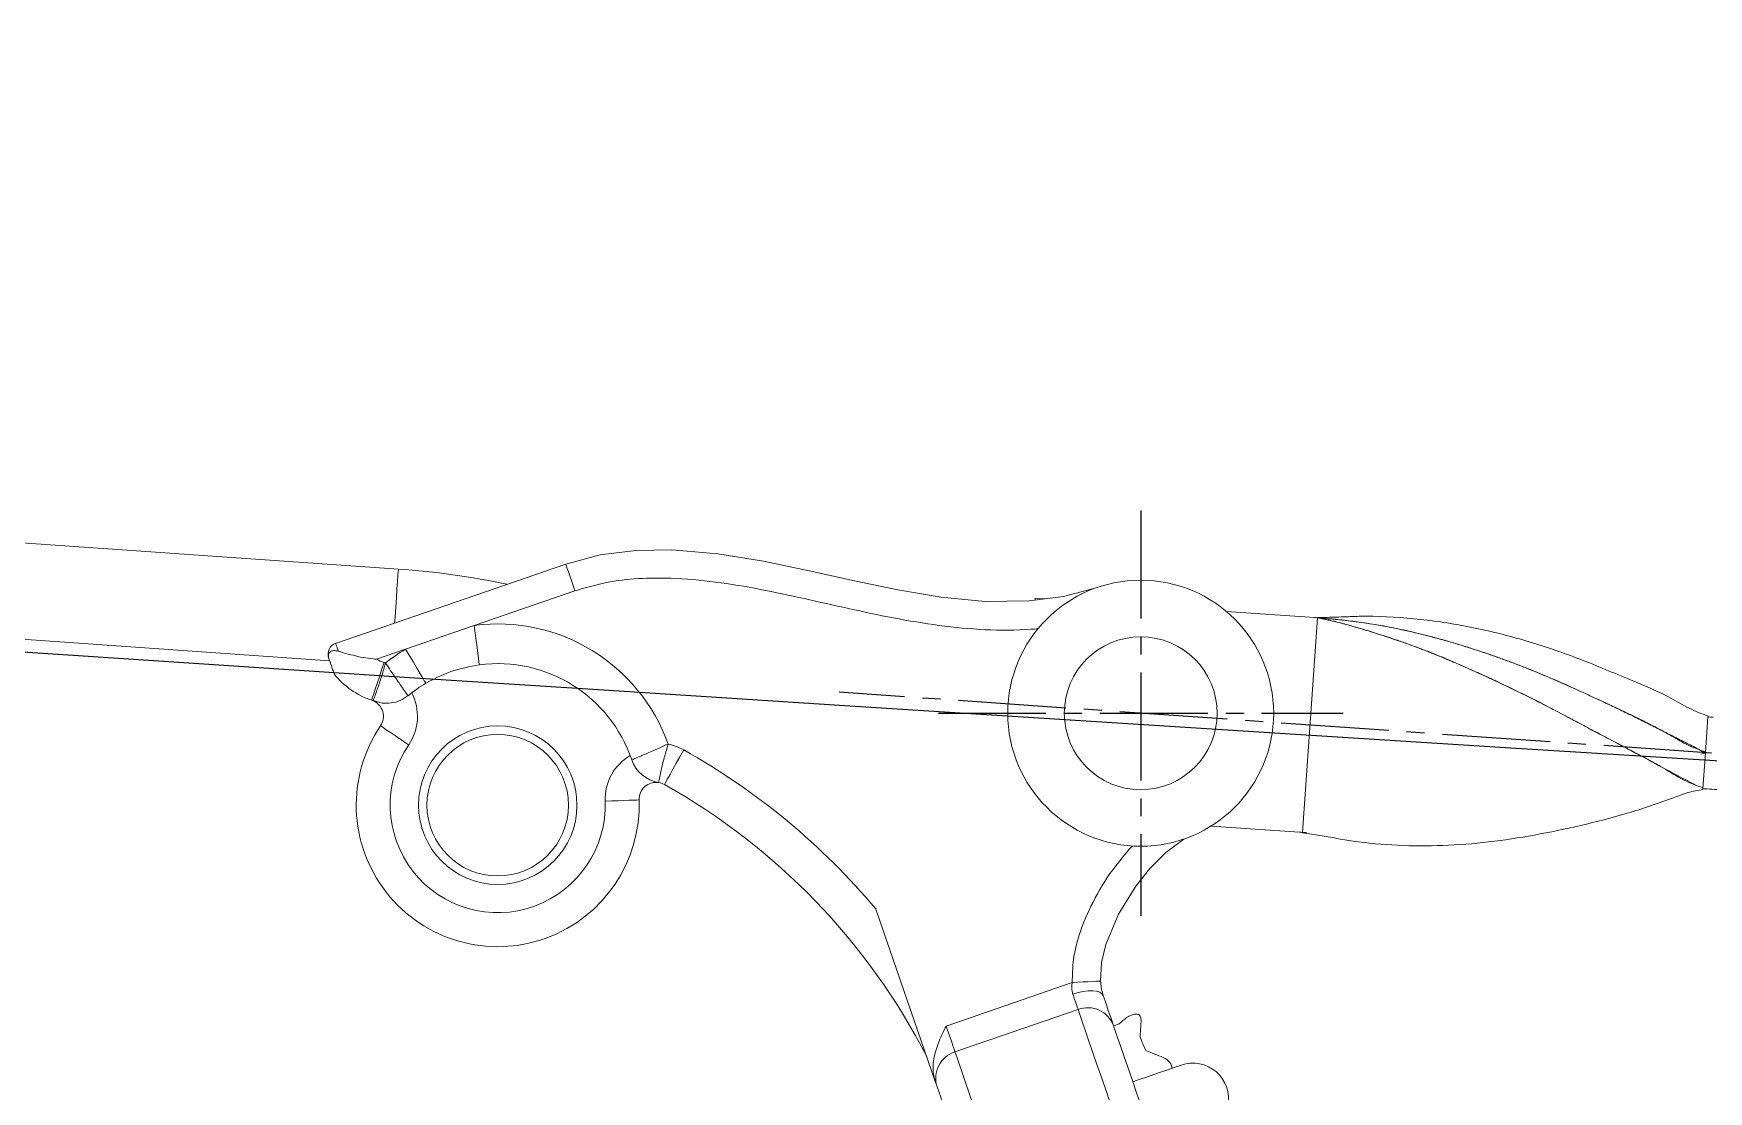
# Model space of a CAD drawing. Header units: millimetres. Extents: x 1587714 to 3094800, y -694377 to -413614.
# Drawn here: x 2056102.2 to 2056398.1, y -550928.5 to -550741.7 of the extents above; entities that cross this region are included whole.
import ezdxf

# ---------------------------------------------------------------- set-up
doc = ezdxf.new("R2010")
doc.units = ezdxf.units.MM
doc.linetypes.add('CENTER2', pattern=[28.575, 19.05, -3.175, 3.175, -3.175])
doc.layers.add('0_EJES', color=1, linetype='CENTER2')
doc.layers.add('M0_EQUIPOS', color=7, linetype='Continuous')

# ---------------------------------------------------------------- blocks, each defined once
blk = doc.blocks.new('poste doble terminal TM1')
at = {"layer": '0_EJES'}
for p, q in [((-1089.96, 7919.65), (-1089.96, 7848.1)), ((-248, 7825), (-1143.24, 7887.6)), ((-1125.74, 7883.88), (-1054.19, 7883.88))]:
    blk.add_line(p, q, dxfattribs=at)
at = {"layer": 'M0_EQUIPOS', "color": 74, "linetype": 'Continuous', "lineweight": 15}
for p, q in [((-1221.1, 7909.34), (-3065.58, 8038.31)), ((-3066.76, 8021.36), (-1233.24, 7893.14))]:
    blk.add_line(p, q, dxfattribs=at)
at = {"layer": 'M0_EQUIPOS', "linetype": 'Continuous', "lineweight": 15}
for p, q in [((-1232.19, 7896.22), (-1191.54, 7910.22)), ((-1189.91, 7905.49), (-1207.7, 7899.37)), ((-1108.61, 7903.84), (-1108.59, 7904.22)), ((-1106.68, 7904.09), (-1108.59, 7904.22)), ((-1059.24, 7900.77), (-1074.86, 7901.87)), ((-1058.71, 7900.74), (-1061.36, 7862.83)), ((-1058.71, 7900.74), (-1058.15, 7900.69)), ((-1207.7, 7899.37), (-1219.81, 7895.2)), ((-1219.81, 7895.2), (-1224.95, 7893.43)), ((-1225.56, 7886.09), (-1225.55, 7886.11)), ((-1219.4, 7886.97), (-1219.41, 7886.99)), ((-989.76, 7883.23), (-990.2, 7876.9)), ((-990.98, 7876.63), (-990.2, 7876.9)), ((-990.65, 7870.57), (-990.2, 7876.9)), ((-990.22, 7876.71), (-990.2, 7876.9)), ((-1061.89, 7862.87), (-1077.51, 7863.96)), ((-1061.36, 7862.82), (-1060.69, 7862.79)), ((-1061.18, 7862.82), (-1060.69, 7862.79)), ((-1126.24, 7818.83), (-1136.73, 7849.28)), ((-1102.05, 7836.32), (-1124.33, 7828.65)), ((-1097.04, 7836.91), (-1097, 7836.11)), ((-1101.03, 7831.58), (-1122.77, 7824.1)), ((-1093.75, 7829.05), (-1094.75, 7828.7))]:
    blk.add_line(p, q, dxfattribs=at)
at = {"layer": 'M0_EQUIPOS', "linetype": 'Continuous', "lineweight": 15, "flags": 128}
for points in [[(-1191.54, 7910.22), (-1191.54, 7910.22), (-1185.44, 7911.83), (-1179.14, 7912.62), (-1172.8, 7912.71), (-1164.66, 7912.03), (-1156.57, 7910.72), (-1148.53, 7909.04), (-1140.52, 7907.25), (-1132.89, 7905.66), (-1125.19, 7904.37), (-1117.44, 7903.63), (-1109.69, 7903.7), (-1103.57, 7904.5), (-1097.61, 7906.09)], [(-1189.91, 7905.49), (-1190.23, 7906.41), (-1190.54, 7907.3), (-1190.82, 7908.12), (-1191.07, 7908.84), (-1191.27, 7909.42), (-1191.42, 7909.86), (-1191.51, 7910.13), (-1191.54, 7910.22)], [(-1058.71, 7900.74), (-1058.71, 7900.74)], [(-1206.79, 7892.43), (-1206.81, 7892.56), (-1206.86, 7892.95), (-1206.95, 7893.6), (-1207.06, 7894.46), (-1207.2, 7895.51), (-1207.35, 7896.71), (-1207.52, 7898.01), (-1207.7, 7899.37)], [(-1232.19, 7896.22), (-1232.18, 7896.2), (-1232.15, 7896.13), (-1232.12, 7896.02), (-1232.06, 7895.87), (-1231.99, 7895.67), (-1231.91, 7895.43), (-1231.82, 7895.15), (-1231.71, 7894.84)], [(-1216.26, 7889.17), (-1216.32, 7889.28), (-1216.53, 7889.63), (-1216.86, 7890.18), (-1217.3, 7890.93), (-1217.84, 7891.85), (-1218.45, 7892.89), (-1219.12, 7894.02), (-1219.81, 7895.2)], [(-1225.8, 7886.18), (-1225.76, 7886.31), (-1225.64, 7886.69), (-1225.44, 7887.31), (-1225.17, 7888.13), (-1224.84, 7889.14), (-1224.46, 7890.29), (-1224.05, 7891.54), (-1223.63, 7892.84)], [(-989.76, 7883.23), (-989.76, 7883.23)], [(-1224.25, 7881.65), (-1224.16, 7881.59), (-1223.87, 7881.4), (-1223.41, 7881.09), (-1222.8, 7880.67), (-1222.04, 7880.16), (-1221.18, 7879.58), (-1220.25, 7878.95), (-1219.28, 7878.29)], [(-1174.11, 7871.29), (-1174.05, 7871.41), (-1173.85, 7871.75), (-1173.54, 7872.32), (-1173.11, 7873.08), (-1172.59, 7874), (-1172, 7875.06), (-1171.36, 7876.2), (-1170.69, 7877.39)], [(-990.2, 7876.9), (-990.2, 7876.9)], [(-1178.58, 7868.56), (-1178.69, 7868.56), (-1179.04, 7868.55), (-1179.59, 7868.53), (-1180.34, 7868.5), (-1181.24, 7868.47), (-1182.28, 7868.43), (-1183.41, 7868.39), (-1184.57, 7868.34)], [(-990.65, 7870.57), (-990.65, 7870.57)], [(-1061.36, 7862.83), (-1061.36, 7862.83)], [(-1082.31, 7861.66), (-1082.31, 7861.66), (-1082.36, 7861.64), (-1085.54, 7859.27), (-1088.36, 7856.44), (-1090.84, 7853.32), (-1093.88, 7848.39), (-1096.09, 7843.06), (-1096.86, 7839.86), (-1097.06, 7836.59)], [(-1097.06, 7836.59), (-1097.15, 7836.59), (-1097.44, 7836.57), (-1097.9, 7836.55), (-1098.52, 7836.51), (-1099.28, 7836.47), (-1100.14, 7836.42), (-1101.08, 7836.37), (-1102.05, 7836.32)], [(-1097.06, 7836.59), (-1096.9, 7835.22), (-1096.79, 7834.73), (-1096.58, 7834.02), (-1096.58, 7834.02)], [(-1096.58, 7834.02), (-1096.8, 7834.35), (-1097.19, 7834.61), (-1097.74, 7834.78), (-1098.42, 7834.87), (-1099.22, 7834.85), (-1100.1, 7834.74), (-1101.02, 7834.54), (-1101.95, 7834.26)], [(-1101.03, 7831.58), (-1101.09, 7831.76), (-1101.17, 7831.98), (-1101.26, 7832.26), (-1101.37, 7832.58), (-1101.5, 7832.95), (-1101.64, 7833.35), (-1101.79, 7833.79), (-1101.95, 7834.26)], [(-1096.58, 7834.02), (-1096.26, 7833.08), (-1095.96, 7832.2), (-1095.68, 7831.39), (-1095.42, 7830.65), (-1095.2, 7830.01), (-1095.01, 7829.46), (-1094.86, 7829.01), (-1094.74, 7828.66)], [(-1086.79, 7790.21), (-1087.01, 7790.88), (-1087.36, 7791.87), (-1087.81, 7793.17), (-1088.36, 7794.77), (-1089, 7796.64), (-1089.72, 7798.74), (-1090.52, 7801.04), (-1091.37, 7803.51), (-1092.26, 7806.1), (-1093.18, 7808.78), (-1094.11, 7811.49), (-1095.04, 7814.2), (-1095.96, 7816.85), (-1096.84, 7819.41), (-1097.68, 7821.84), (-1098.45, 7824.09), (-1099.16, 7826.14), (-1099.77, 7827.93), (-1100.3, 7829.46), (-1100.72, 7830.68), (-1101.03, 7831.58)], [(-1124.33, 7828.65), (-1124.07, 7827.89), (-1123.82, 7827.14), (-1123.58, 7826.44), (-1123.35, 7825.8), (-1123.16, 7825.23), (-1122.99, 7824.75), (-1122.86, 7824.37), (-1122.77, 7824.1)], [(-1094.74, 7828.66), (-1094.45, 7827.82), (-1094.04, 7826.64), (-1093.53, 7825.15), (-1092.92, 7823.39), (-1092.23, 7821.39), (-1091.48, 7819.2), (-1090.68, 7816.87), (-1089.84, 7814.44), (-1088.99, 7811.98), (-1088.15, 7809.54), (-1087.34, 7807.16), (-1086.56, 7804.91), (-1085.85, 7802.84), (-1085.21, 7800.98), (-1084.66, 7799.39), (-1084.21, 7798.09), (-1083.88, 7797.12), (-1083.66, 7796.49)], [(-1122.77, 7824.1), (-1122.46, 7823.2), (-1122.04, 7821.97), (-1121.51, 7820.45), (-1120.89, 7818.65), (-1120.19, 7816.61), (-1119.41, 7814.36), (-1118.58, 7811.93), (-1117.7, 7809.37), (-1116.78, 7806.71), (-1115.85, 7804.01), (-1114.92, 7801.29), (-1114, 7798.62), (-1113.1, 7796.03), (-1112.25, 7793.56), (-1111.46, 7791.26), (-1110.74, 7789.15), (-1110.09, 7787.29), (-1109.54, 7785.69), (-1109.09, 7784.38), (-1108.75, 7783.39), (-1108.52, 7782.73)], [(-1082.83, 7821.74), (-1083, 7821.68), (-1083.51, 7821.51), (-1084.36, 7821.22), (-1085.53, 7820.81), (-1087.01, 7820.3), (-1088.77, 7819.7), (-1090.79, 7819), (-1091.35, 7818.81)], [(-1125.93, 7817.92), (-1125.96, 7818.01), (-1125.99, 7818.1), (-1126.03, 7818.2), (-1126.06, 7818.31), (-1126.1, 7818.43), (-1126.15, 7818.56), (-1126.19, 7818.69), (-1126.24, 7818.83)], [(-1121.15, 7804.03), (-1121.87, 7806.13), (-1122.67, 7808.46), (-1123.43, 7810.65), (-1124.11, 7812.65), (-1124.72, 7814.41), (-1125.23, 7815.9), (-1125.64, 7817.08), (-1125.93, 7817.92)]]:
    blk.add_lwpolyline(points, dxfattribs=at)
at = {"layer": 'M0_EQUIPOS', "color": 74, "linetype": 'Continuous', "lineweight": 15, "flags": 128}
blk.add_lwpolyline([(-1221.1, 7909.34), (-1221.1, 7909.29), (-1221.13, 7908.92), (-1221.18, 7908.2), (-1221.25, 7907.16), (-1221.35, 7905.84), (-1221.45, 7904.31), (-1221.57, 7902.62), (-1221.69, 7900.86), (-1221.77, 7899.81)], dxfattribs=at)
at = {"layer": 'M0_EQUIPOS', "linetype": 'Continuous', "lineweight": 15}
for centre, radius in [((-1089.96, 7883.88), 23.49), ((-1089.96, 7883.88), 13.5), ((-1203.55, 7867.65), 14), ((-1203.55, 7867.65), 12.5)]:
    blk.add_circle(centre, radius, dxfattribs=at)
at = {"layer": 'M0_EQUIPOS', "color": 74, "linetype": 'Continuous', "lineweight": 15}
blk.add_arc((-1230.83, 7770.18), 139.5, 78.0382, 86, dxfattribs=at)
at = {"layer": 'M0_EQUIPOS', "linetype": 'Continuous', "lineweight": 15}
for centre, radius, start, end in [((-1203.55, 7867.65), 31.99, 19.7203, 97.4506), ((-1231.53, 7894.33), 2, 109, 199), ((-1203.55, 7867.65), 31.99, 120.5494, 128.2977), ((-1102.95, 7938.56), 137.98, 198.9807, 199.0444), ((-1221.47, 7899.42), 6.93, 239.8839, 251.8883), ((-1226.73, 7883.33), 10, 70.3976, 71.8883), ((-1203.55, 7867.65), 24.99, 18.6671, 97.4506), ((-1221.47, 7899.42), 13.93, 217.9912, 251.8883), ((-1203.55, 7867.65), 24.99, 120.5494, 129.3509), ((-1226.73, 7883.33), 3, 66.901, 71.8883), ((-1226.73, 7883.33), 3, 325.9125, 66.901), ((-1226.73, 7883.33), 9, 325.9125, 27.4779), ((-1203.55, 7867.65), 24.99, 145.9125, 2.1055), ((-1203.55, 7867.65), 18.99, 145.9125, 2.1055), ((-1175.58, 7868.67), 10, 60.711, 77.6204), ((-1230.83, 7770.18), 122.94, 40.049, 60.711), ((-1175.58, 7868.67), 9, 120.5401, 182.1055), ((-1174.19, 7877.57), 6, 198.6671, 261.117), ((-1175.58, 7868.67), 3, 81.117, 182.1055), ((-1175.58, 7868.67), 3, 60.711, 81.117), ((-1230.83, 7770.18), 115.94, 27.261, 60.711), ((-1099.35, 7826.97), 4.91, 20.1378, 110.082), ((-1121.26, 7819.43), 4.91, 107.9124, 197.8727), ((-1080.76, 7815.74), 6.35, 289, 109)]:
    blk.add_arc(centre, radius, start, end, dxfattribs=at)
for points, knots in [([(-1108.1, 7898.81), (-1108.51, 7898.77), (-1111.62, 7898.51), (-1117.47, 7898.5), (-1125.57, 7899.29), (-1133.62, 7900.66), (-1141.54, 7902.34), (-1149.38, 7904.13), (-1157.18, 7905.81), (-1165.04, 7907.14), (-1172.24, 7907.81), (-1178.71, 7907.74), (-1184.42, 7907.1), (-1188.09, 7906.03), (-1189.91, 7905.49)], [0, 0, 0, 0, 0.015044, 0.11289, 0.211119, 0.309738, 0.408115, 0.504397, 0.600797, 0.696941, 0.792874, 0.861939, 0.93116, 1, 1, 1, 1]), ([(-1058.71, 7900.74), (-1058.81, 7900.74), (-1058.99, 7900.76), (-1059.16, 7900.77), (-1059.24, 7900.77)], [0, 0, 0, 0, 0.559949, 1, 1, 1, 1]), ([(-990.61, 7870.69), (-991.79, 7871.13), (-994.24, 7872.05), (-997.45, 7874.13), (-1000.79, 7875.99), (-1004.12, 7877.73), (-1007.35, 7879.38), (-1010.33, 7880.96), (-1013.14, 7882.47), (-1015.96, 7883.97), (-1018.81, 7885.46), (-1021.64, 7886.88), (-1024.52, 7888.28), (-1027.71, 7889.79), (-1030.86, 7891.24), (-1034.1, 7892.69), (-1037.22, 7894.02), (-1040.42, 7895.27), (-1043.48, 7896.36), (-1046.55, 7897.39), (-1049.57, 7898.36), (-1052.67, 7899.3), (-1055.58, 7900.07), (-1057.72, 7900.52), (-1058.73, 7900.74)], [0, 0, 0, 0, 0.04916, 0.102872, 0.149271, 0.198971, 0.249924, 0.290906, 0.330956, 0.374961, 0.416266, 0.457831, 0.499989, 0.543283, 0.598002, 0.639438, 0.686652, 0.736246, 0.779809, 0.819509, 0.869524, 0.911713, 0.957997, 1, 1, 1, 1]), ([(-992.02, 7871.28), (-993.17, 7871.86), (-995.94, 7873.28), (-1000.25, 7875.62), (-1005.09, 7878.22), (-1010.06, 7880.84), (-1014.92, 7883.41), (-1019.75, 7885.94), (-1023.39, 7887.75), (-1026.01, 7889.01), (-1027.42, 7889.68), (-1028.79, 7890.3), (-1030.12, 7890.91), (-1031.54, 7891.54), (-1032.94, 7892.16), (-1034.16, 7892.68), (-1035.25, 7893.14), (-1036.21, 7893.55), (-1037.22, 7893.96), (-1038.13, 7894.33), (-1038.97, 7894.67), (-1039.81, 7895), (-1040.65, 7895.33), (-1041.68, 7895.72), (-1043.08, 7896.23), (-1044.69, 7896.8), (-1046.37, 7897.36), (-1047.94, 7897.86), (-1049.53, 7898.35), (-1051.45, 7898.92), (-1053.65, 7899.56), (-1056.17, 7900.26), (-1057.87, 7900.55), (-1058.71, 7900.7)], [0, 0, 0, 0, 0.05157, 0.124476, 0.196625, 0.2705, 0.348888, 0.416469, 0.48962, 0.513174, 0.534439, 0.553422, 0.574515, 0.594275, 0.617218, 0.637636, 0.649114, 0.666053, 0.681008, 0.694279, 0.706868, 0.71905, 0.731692, 0.744807, 0.765056, 0.794281, 0.816811, 0.840119, 0.864247, 0.887725, 0.925536, 0.962753, 1, 1, 1, 1]), ([(-989.72, 7883.36), (-990.86, 7883.8), (-993.15, 7884.68), (-997.28, 7887.22), (-1003.68, 7889.83), (-1011.77, 7893.32), (-1020.81, 7896.46), (-1030.01, 7898.9), (-1039.38, 7900.44), (-1046.85, 7901.03), (-1052.15, 7901), (-1055.29, 7900.82), (-1057.57, 7900.8), (-1058.7, 7900.78)], [0, 0, 0, 0, 0.047899, 0.096269, 0.192619, 0.323613, 0.454594, 0.589258, 0.723909, 0.861287, 0.907677, 0.954098, 1, 1, 1, 1]), ([(-1057.95, 7900.67), (-1056.91, 7900.57), (-1054.56, 7900.36), (-1050.93, 7899.92), (-1047, 7899.31), (-1043.12, 7898.52), (-1039.81, 7897.7), (-1037.12, 7896.98), (-1034.96, 7896.37), (-1032.76, 7895.71), (-1030.6, 7895.03), (-1028.45, 7894.31), (-1026.33, 7893.56), (-1024.19, 7892.77), (-1022.05, 7891.94), (-1019.91, 7891.07), (-1017.78, 7890.18), (-1015.66, 7889.26), (-1013.53, 7888.31), (-1011.4, 7887.35), (-1009.28, 7886.37), (-1007.03, 7885.32), (-1004.69, 7884.2), (-1002.26, 7883.01), (-999.87, 7881.81), (-997.45, 7880.59), (-995.04, 7879.37), (-992.61, 7878.13), (-991.01, 7877.31), (-990.2, 7876.9)], [0, 0, 0, 0, 0.045275, 0.102112, 0.158003, 0.217306, 0.27208, 0.303726, 0.335442, 0.367356, 0.400626, 0.430939, 0.462665, 0.49447, 0.526069, 0.557672, 0.589266, 0.620859, 0.652453, 0.68404, 0.715635, 0.747226, 0.784404, 0.820139, 0.856088, 0.891247, 0.928297, 0.964057, 1, 1, 1, 1]), ([(-1056.83, 7900.57), (-1056.4, 7900.54), (-1054.88, 7900.41), (-1051.52, 7900.02), (-1045.09, 7898.99), (-1036.7, 7897.01), (-1027.15, 7893.95), (-1017.52, 7890.22), (-1008.19, 7885.85), (-1000.96, 7882.51), (-996.14, 7879.88), (-993.3, 7878.14), (-991.21, 7877.4), (-990.17, 7877.03)], [0, 0, 0, 0, 0.018389, 0.064484, 0.156415, 0.298371, 0.440308, 0.586202, 0.732077, 0.865495, 0.910472, 0.955467, 1, 1, 1, 1]), ([(-1231.71, 7894.84), (-1231.99, 7894.9), (-1232.51, 7895), (-1233.08, 7894.82), (-1233.38, 7894.5), (-1233.47, 7894.14), (-1233.46, 7893.81), (-1233.4, 7893.62), (-1233.38, 7893.54)], [0, 0, 0, 0, 0.265779, 0.504816, 0.69153, 0.82925, 0.933183, 1, 1, 1, 1]), ([(-1231.71, 7894.84), (-1231.4, 7894.75), (-1230.58, 7894.5), (-1229.1, 7894.09), (-1227.33, 7893.7), (-1225.94, 7893.51), (-1225.15, 7893.44), (-1224.96, 7893.43), (-1224.95, 7893.43)], [0, 0, 0, 0, 0.1526952, 0.4089764, 0.665712, 0.9192758, 0.9972312, 1, 1, 1, 1]), ([(-1232.45, 7890.85), (-1232.46, 7890.88), (-1232.48, 7890.94), (-1232.65, 7891.44), (-1232.95, 7892.3), (-1233.22, 7893.09), (-1233.38, 7893.54)], [0, 0, 0, 0, 0.197371, 0.393911, 0.662607, 1, 1, 1, 1]), ([(-1225.55, 7886.11), (-1225.5, 7886.23), (-1225.41, 7886.46), (-1224.94, 7887.72), (-1224.3, 7889.59), (-1223.73, 7891.45), (-1223.46, 7892.48), (-1223.38, 7892.75), (-1223.38, 7892.75)], [0, 0, 0, 0, 0.2198378, 0.4307039, 0.6949284, 0.9193925, 0.9983913, 1, 1, 1, 1]), ([(-1219.41, 7886.99), (-1219.48, 7887.09), (-1219.63, 7887.3), (-1220.41, 7888.4), (-1221.41, 7889.85), (-1222.47, 7891.4), (-1223.07, 7892.29), (-1223.38, 7892.75), (-1223.38, 7892.75)], [0, 0, 0, 0, 0.219661, 0.430429, 0.694577, 0.842568, 0.998352, 1, 1, 1, 1]), ([(-1206.79, 7892.43), (-1208.49, 7892.11), (-1211.81, 7891.5), (-1214.8, 7889.93), (-1216.26, 7889.17)], [0, 0, 0, 0, 0.511957, 1, 1, 1, 1]), ([(-1225.55, 7886.11), (-1225.03, 7885.94), (-1224, 7885.59), (-1222.35, 7885.63), (-1220.75, 7886.05), (-1219.86, 7886.68), (-1219.41, 7886.99)], [0, 0, 0, 0, 0.249997, 0.499988, 0.749968, 1, 1, 1, 1]), ([(-988.85, 7883.17), (-989.02, 7883.18), (-989.32, 7883.2), (-989.63, 7883.23), (-989.76, 7883.23)], [0, 0, 0, 0, 0.5599831, 1, 1, 1, 1]), ([(-1179.88, 7875.64), (-1179.87, 7875.65), (-1179.85, 7875.65), (-1179.48, 7875.81), (-1178.28, 7876.32), (-1176.64, 7877.02), (-1174.92, 7877.77), (-1173.95, 7878.23), (-1173.44, 7878.44), (-1173.44, 7878.44)], [0, 0, 0, 0, 0.044825, 0.254633, 0.455934, 0.708251, 0.849591, 0.998431, 1, 1, 1, 1]), ([(-1175.12, 7871.64), (-1175.12, 7871.64), (-1175.11, 7871.66), (-1175.04, 7872.06), (-1174.78, 7873.34), (-1174.34, 7875.28), (-1173.82, 7877.14), (-1173.52, 7878.17), (-1173.44, 7878.44), (-1173.44, 7878.44)], [0, 0, 0, 0, 0.044868, 0.254837, 0.456256, 0.708546, 0.922939, 0.998448, 1, 1, 1, 1]), ([(-990.2, 7876.9), (-990.09, 7876.89), (-989.88, 7876.88), (-989.67, 7876.86), (-989.58, 7876.86)], [0, 0, 0, 0, 0.55998, 1, 1, 1, 1]), ([(-990.2, 7876.9), (-990.09, 7876.89), (-989.88, 7876.88), (-989.67, 7876.86), (-989.58, 7876.86)], [0, 0, 0, 0, 0.55998, 1, 1, 1, 1]), ([(-990.63, 7870.43), (-991.53, 7870.27), (-993.33, 7869.94), (-997.71, 7868.23), (-1004, 7866.12), (-1012.23, 7864), (-1020.4, 7862.3), (-1028.5, 7861.04), (-1036.58, 7860.42), (-1044.58, 7860.44), (-1050.88, 7861.03), (-1055.36, 7861.78), (-1058.25, 7862.31), (-1060.35, 7862.62), (-1061.39, 7862.77)], [0, 0, 0, 0, 0.035682, 0.071546, 0.186225, 0.301169, 0.416004, 0.529701, 0.643745, 0.75769, 0.871251, 0.914351, 0.957416, 1, 1, 1, 1]), ([(-990.32, 7870.54), (-990.38, 7870.55), (-990.49, 7870.55), (-990.6, 7870.56), (-990.65, 7870.57)], [0, 0, 0, 0, 0.56024, 1, 1, 1, 1]), ([(-986.5, 7870.28), (-987.22, 7870.33), (-988.49, 7870.41), (-989.76, 7870.5), (-990.32, 7870.54)], [0, 0, 0, 0, 0.559995, 1, 1, 1, 1]), ([(-1061.36, 7862.83), (-1061.46, 7862.84), (-1061.64, 7862.85), (-1061.81, 7862.86), (-1061.89, 7862.87)], [0, 0, 0, 0, 0.560073, 1, 1, 1, 1]), ([(-1102.05, 7836.32), (-1102.03, 7837.69), (-1101.99, 7840.48), (-1100.75, 7845.31), (-1098.5, 7850.66), (-1095.28, 7856), (-1092.66, 7859.06), (-1091.48, 7860.43)], [0, 0, 0, 0, 0.152231, 0.309932, 0.550989, 0.798499, 1, 1, 1, 1]), ([(-1101.95, 7834.26), (-1102.01, 7834.45), (-1102.16, 7834.99), (-1102.15, 7835.72), (-1102.07, 7836.21), (-1102.05, 7836.32)], [0, 0, 0, 0, 0.298636, 0.846001, 1, 1, 1, 1]), ([(-1090.03, 7826.8), (-1090.03, 7827.17), (-1090.03, 7827.94), (-1089.9, 7828.99), (-1089.87, 7829.78), (-1089.97, 7830.24), (-1090.07, 7830.46), (-1090.22, 7830.62), (-1090.48, 7830.75), (-1090.97, 7830.77), (-1091.67, 7830.57), (-1092.69, 7830.04), (-1093.33, 7829.43), (-1093.75, 7829.05)], [0, 0, 0, 0, 0.140726, 0.288085, 0.39937, 0.434847, 0.465622, 0.490085, 0.514875, 0.571309, 0.668266, 0.787311, 1, 1, 1, 1]), ([(-1126.24, 7818.83), (-1126.37, 7819.31), (-1126.76, 7820.74), (-1126.55, 7823.25), (-1125.61, 7826.02), (-1124.77, 7827.77), (-1124.34, 7828.64), (-1124.33, 7828.65)], [0, 0, 0, 0, 0.144388, 0.432907, 0.715, 0.998649, 1, 1, 1, 1]), ([(-1090.03, 7826.8), (-1089.88, 7826.31), (-1089.62, 7825.46), (-1089.21, 7824.67), (-1089.03, 7824.32)], [0, 0, 0, 0, 0.567247, 1, 1, 1, 1]), ([(-1084.47, 7821.18), (-1084.48, 7821.34), (-1084.5, 7821.72), (-1084.95, 7822.49), (-1086.02, 7823.18), (-1087.51, 7823.67), (-1088.52, 7824.11), (-1089.03, 7824.32)], [0, 0, 0, 0, 0.079924, 0.196381, 0.438267, 0.715687, 1, 1, 1, 1])]:
    blk.add_open_spline(points, degree=3, knots=knots, dxfattribs=at)

msp = doc.modelspace()

# ---------------------------------------------------------------- linework, layer by layer
at = {"color": 5}
msp.add_arc((2061183.3471, -474010.1855), 77008.6558, 259.566268269, 266.990086958, dxfattribs=at)

# ---------------------------------------------------------------- block references
msp.add_blockref('poste doble terminal TM1', (2057387.7201, -558745.6049))

doc.saveas('drawing.dxf')
